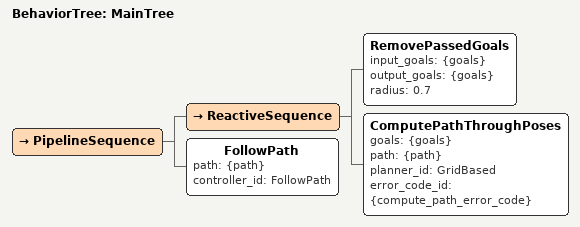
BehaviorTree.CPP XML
<!--
  This Behavior Tree replans the global path when the next goal in sequence is the focus.
-->

<root main_tree_to_execute="MainTree">
  <BehaviorTree ID="MainTree">
    <PipelineSequence>
      <ReactiveSequence>
        <RemovePassedGoals input_goals="{goals}" output_goals="{goals}" radius="0.7"/>
        <ComputePathThroughPoses goals="{goals}" path="{path}" planner_id="GridBased" error_code_id="{compute_path_error_code}"/>
      </ReactiveSequence>
      <FollowPath path="{path}" controller_id="FollowPath"/>
    </PipelineSequence>
  </BehaviorTree>
</root>
